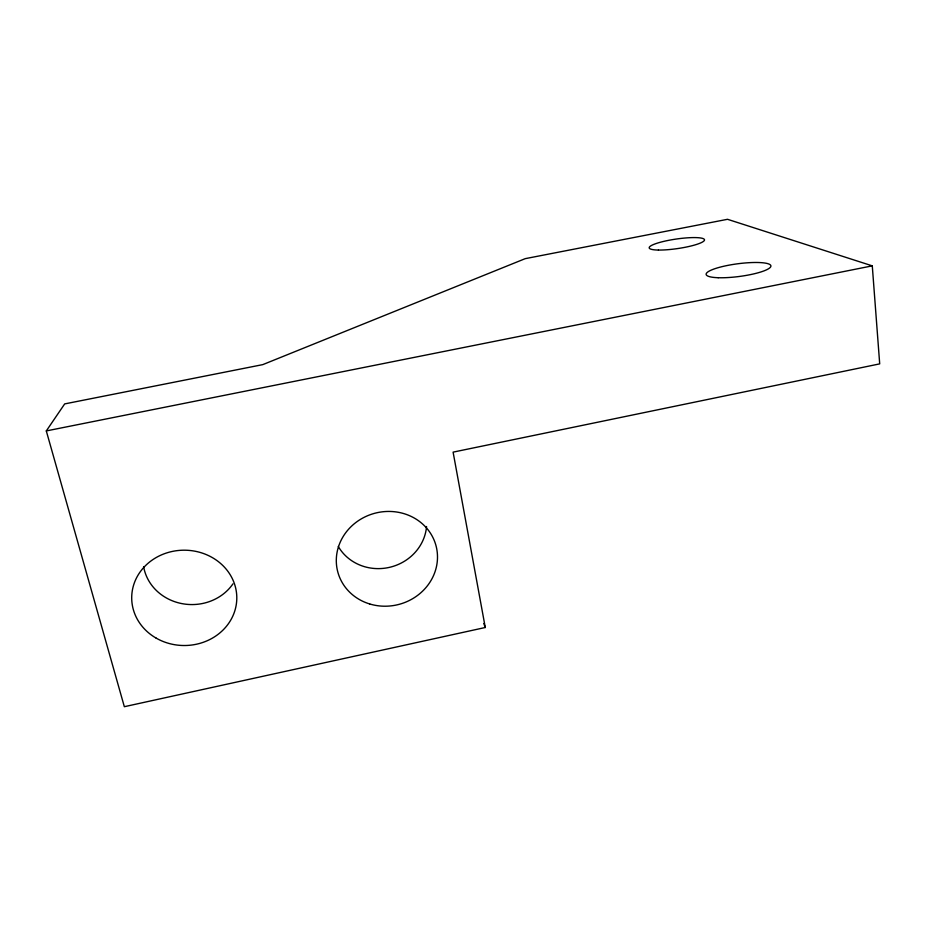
<?xml version="1.0" encoding="UTF-8"?>
<svg xmlns="http://www.w3.org/2000/svg" width="926" height="926" viewBox="0 0 926 926"><rect width="100%" height="100%" fill="white"/><g stroke="black" fill="none" stroke-linecap="round" stroke-linejoin="round"><path stroke-width="1.39" d="M46.3 430.926L64.681 403.91L262.787 364.624L525.227 258.655L727.512 219.3L872.28 265.855L879.7 363.872L453.103 452.131L485.27 627.504L124.339 706.7L46.3 430.926L872.28 265.855M483.823 623.522L485.27 627.504M426.562 526.524A47.18 44.147 -14 0 1 389.29 567.395A47.18 44.147 -14 0 1 338.279 546.456M232.947 583.866A48.673 44.575 1.3 0 1 181.89 603.613A48.673 44.575 1.3 0 1 143.634 566.631M718.171 277.719A32.665 6.401 -7.5 0 0 770.525 267.07A32.665 6.401 -7.5 0 0 726.864 265.577A32.665 6.401 -7.5 0 0 718.171 277.719M658.432 250.055A27.954 4.815 -8.3 0 0 703.934 240.98A27.954 4.815 -8.3 0 0 668.144 240.436A27.954 4.815 -8.3 0 0 658.432 250.055M369.682 603.96A50.837 47.145 -14.8 0 0 436.713 548.771A50.837 47.145 -14.8 0 0 354.276 523.757A50.837 47.145 -14.8 0 0 369.682 603.96M156.135 638.107A52.55 47.666 0.2 0 0 236.755 599.851A52.55 47.666 0.2 0 0 159.885 555.612A52.55 47.666 0.2 0 0 156.135 638.107"/></g></svg>
